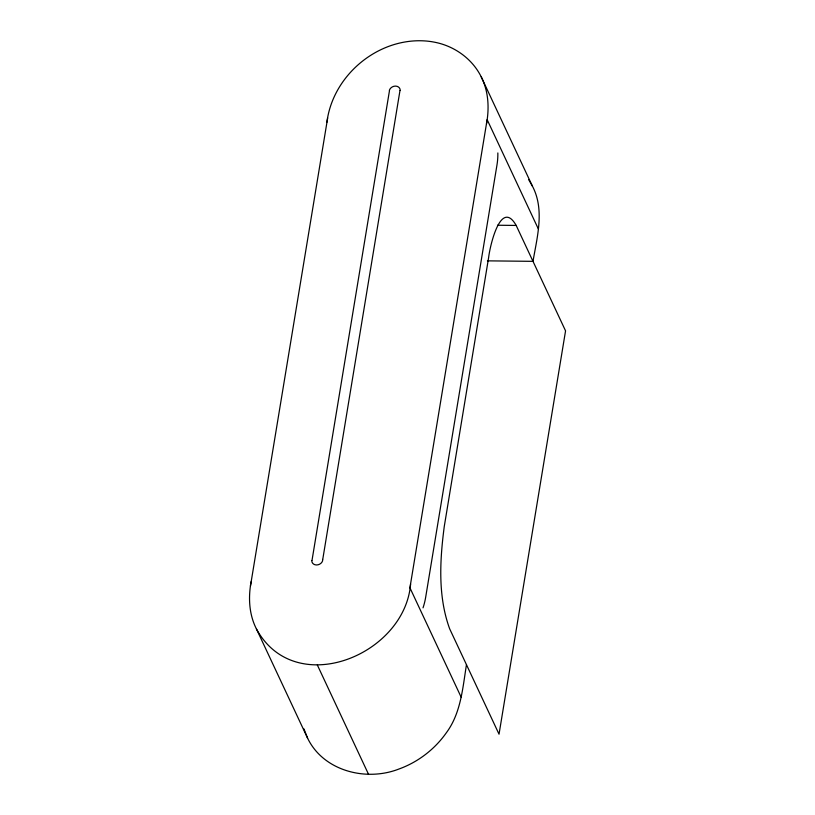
<?xml version="1.0" encoding="UTF-8"?>
<svg xmlns="http://www.w3.org/2000/svg" width="815" height="815" viewBox="0 0 815 815"><rect width="100%" height="100%" fill="white"/><g stroke="black" fill="none" stroke-linecap="round" stroke-linejoin="round"><path stroke-width="1.22" d="M312.002 560.455L389.478 90.659M251.112 581.767C248.178 597.568 249.013 614.367 256.409 628.905L307.601 738.196C323.494 771.163 366.251 781.758 398.769 769.085C417.84 762.239 434.639 749.393 446.304 732.828C460.933 713.176 462.706 687.972 466.465 664.673M487.431 260.851L533 261.34C537.167 236.87 544.827 209.608 532.389 186.095L481.196 76.804C472.231 58.7 454.271 45.976 434.578 42.207A76.63 64.202 -25.1 0 0 405.554 41.891C365.853 48.391 331.95 82.06 326.917 122.219M250.45 586.067L327.671 117.91M486.484 123.951C489.418 108.14 488.582 91.351 481.196 76.804M322.801 559.08L399.992 90.475M410.597 584.009C404.831 655.311 294.999 700.024 256.409 628.905M322.75 559.406L322.526 560.414M497.486 225.235L516.18 225.439L565.559 330.859L499.035 734.193L449.646 628.783C437.767 596.223 439.835 560.231 444.277 526.419L488.633 257.53C489.815 246.762 500.655 198.106 516.18 225.439M528.619 179.555L532.389 186.095M538.338 228.934L487.146 119.642L409.925 587.798L461.117 697.09M317.32 664.959L368.512 774.25M307.601 738.196L303.934 728.905M497.843 152.945A82.875 69.428 -25.1 0 1 496.977 164.966L425.695 597.11A82.875 69.428 -25.1 0 1 423.036 607.837M389.356 90.333A5.695 4.768 -25.1 0 1 395.489 86.095A5.695 4.768 -25.1 0 1 400.216 90.455M322.648 560.73A5.695 4.768 -25.1 0 1 316.505 564.968A5.695 4.768 -25.1 0 1 311.778 560.618"/></g></svg>
